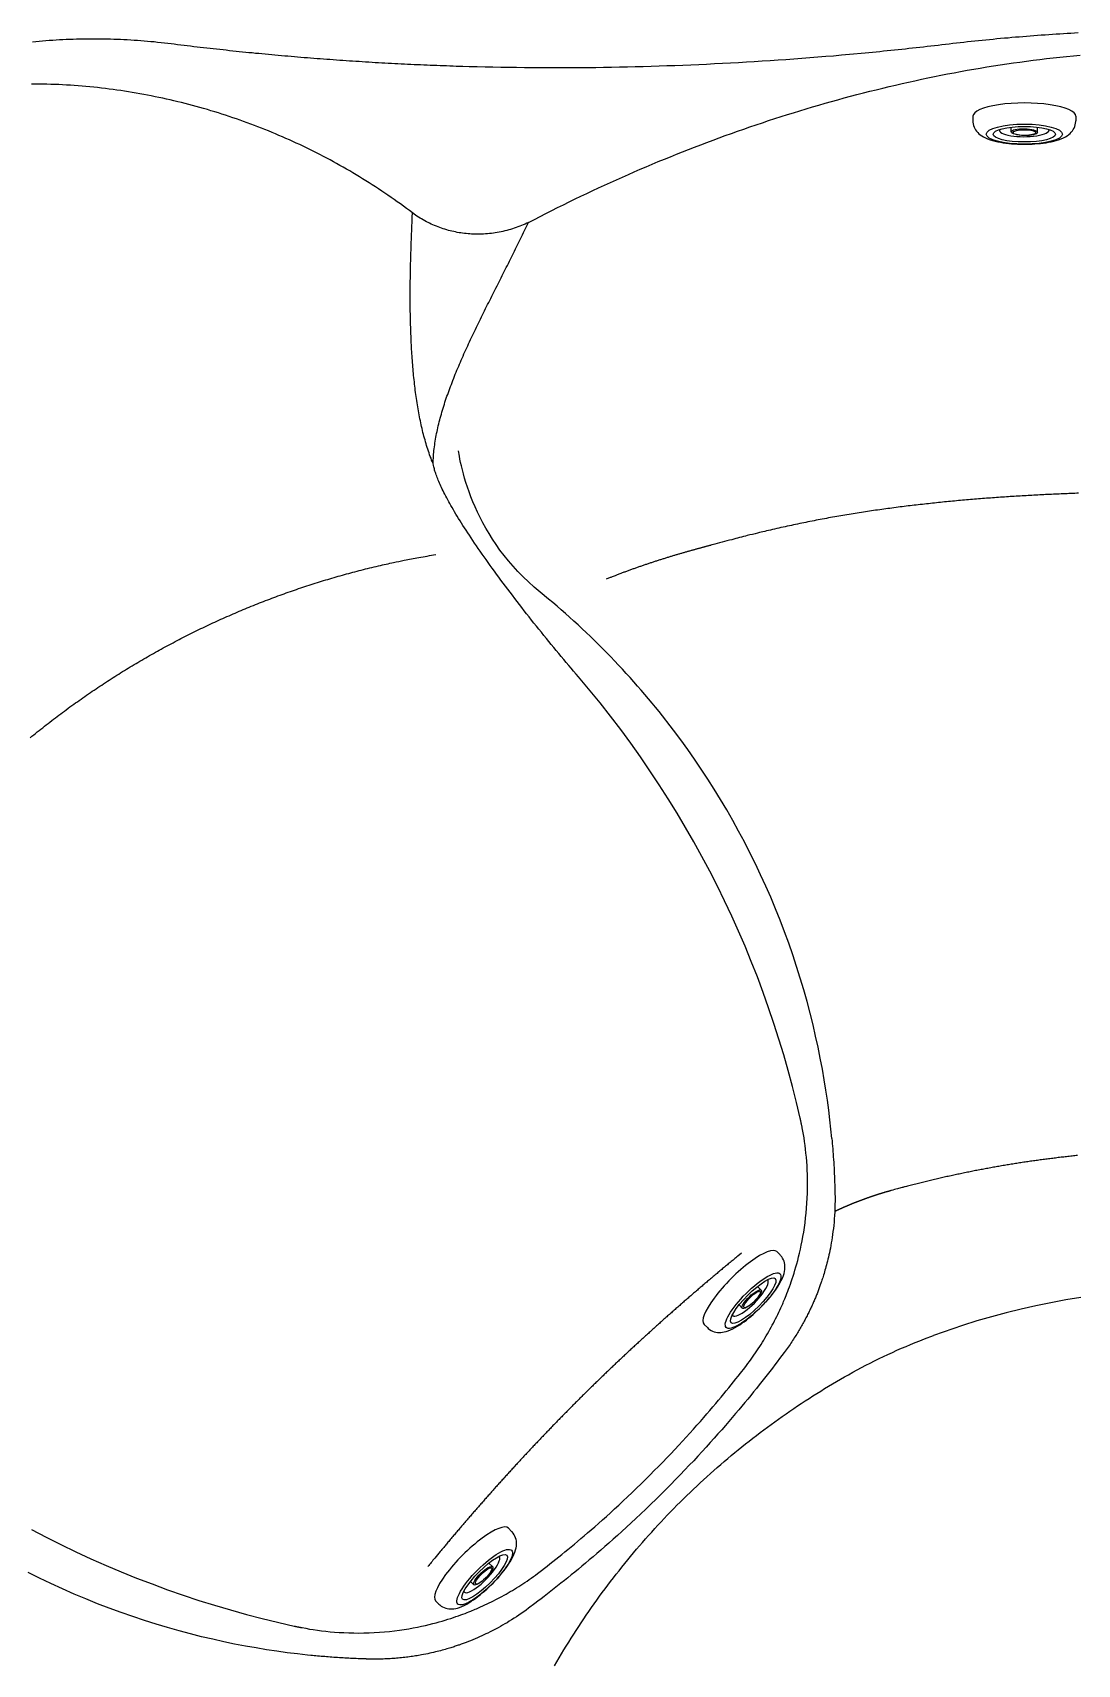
# Model space of a CAD drawing. Extents: x 527 to 614, y 487 to 635.
# Drawn here: x 549.9 to 568.21, y 554.62 to 583.24 of the extents above; entities that cross this region are included whole.
import ezdxf

# ---------------------------------------------------------------- set-up
doc = ezdxf.new("R2010")
doc.units = 0
doc.header["$MEASUREMENT"] = 0
doc.layers.add('1', color=4, linetype='Continuous')

# ---------------------------------------------------------------- blocks, each defined once
blk = doc.blocks.new('MINI2009')
at = {"layer": '1'}
for p, q in [((274.302, 432.025), (274.382, 432.025)), ((274.302, 430.221), (274.382, 430.221))]:
    blk.add_line(p, q, dxfattribs=at)
at = {"layer": '1', "color": 3}
for p, q in [((274.587, 431.352), (274.494, 431.352)), ((274.574, 430.894), (274.494, 430.894))]:
    blk.add_line(p, q, dxfattribs=at)
at = {"layer": '1', "flags": 128}
blk.add_lwpolyline([(274.382, 430.221), (274.404, 430.222), (274.435, 430.225), (274.464, 430.232), (274.491, 430.242), (274.518, 430.254), (274.542, 430.269), (274.566, 430.286), (274.587, 430.305), (274.608, 430.326), (274.627, 430.349), (274.645, 430.375), (274.663, 430.405), (274.68, 430.439), (274.697, 430.478), (274.713, 430.521), (274.727, 430.566), (274.739, 430.611), (274.749, 430.657), (274.758, 430.703), (274.766, 430.751), (274.773, 430.799), (274.778, 430.848), (274.783, 430.898), (274.787, 430.949), (274.789, 431), (274.791, 431.051), (274.792, 431.102), (274.792, 431.154), (274.791, 431.205), (274.789, 431.257), (274.786, 431.307), (274.782, 431.357), (274.777, 431.407), (274.771, 431.455), (274.765, 431.503), (274.757, 431.549), (274.748, 431.594), (274.738, 431.638), (274.726, 431.682), (274.713, 431.724), (274.698, 431.766), (274.68, 431.808), (274.662, 431.844), (274.643, 431.875), (274.623, 431.902), (274.603, 431.925), (274.582, 431.946), (274.559, 431.965), (274.535, 431.981), (274.51, 431.995), (274.483, 432.007), (274.455, 432.015), (274.424, 432.022), (274.393, 432.024), (274.382, 432.024)], dxfattribs=at)
at = {"layer": '1'}
blk.add_ellipse((274.302, 431.123), major_axis=(0, 0.902), ratio=0.25882, start_param=6.283179, end_param=9.424778, dxfattribs=at)
at = {"layer": '1', "color": 3}
for centre, major_axis, ratio in [((274.615, 431.123), (0, 0.667), 0.263764), ((274.617, 431.123), (0, 0.548), 0.248557), ((274.58, 431.123), (0.006, 0.229), 0.262485), ((274.588, 431.123), (0, 0.199), 0.249939)]:
    blk.add_ellipse(centre, major_axis=major_axis, ratio=ratio, dxfattribs=at)
blk.add_ellipse((274.543, 431.122), major_axis=(-0.004, 0.438), ratio=0.267267, start_param=3.037362, end_param=6.323274, dxfattribs=at)
blk = doc.blocks.new('VANGUARD')
at = {"layer": '1', "color": 2}
for points in [[(37.597, 77.864), (37.661, 77.87), (37.725, 77.876), (37.788, 77.883), (37.852, 77.889), (37.916, 77.896), (37.98, 77.902), (38.044, 77.909), (38.107, 77.915), (38.171, 77.922), (38.235, 77.929), (38.299, 77.935), (38.362, 77.942), (38.426, 77.949), (38.49, 77.956), (38.554, 77.964), (38.617, 77.971), (38.681, 77.978), (38.745, 77.986), (38.809, 77.993), (38.873, 78), (38.936, 78.008), (39.001, 78.016), (39.065, 78.023), (39.129, 78.031), (39.194, 78.038), (39.258, 78.045), (39.323, 78.052), (39.388, 78.06), (39.452, 78.066), (39.517, 78.073), (39.581, 78.08), (39.646, 78.086), (39.711, 78.093), (39.775, 78.099), (39.84, 78.105), (39.905, 78.112), (39.969, 78.118), (40.034, 78.124), (40.099, 78.129), (40.164, 78.135), (40.228, 78.141), (40.293, 78.146), (40.358, 78.151), (40.423, 78.156), (40.487, 78.162), (40.552, 78.167), (40.617, 78.171), (40.682, 78.176), (40.747, 78.181), (40.812, 78.185), (40.876, 78.19), (40.941, 78.194), (41.006, 78.198), (41.071, 78.202), (41.136, 78.206), (41.201, 78.21), (41.266, 78.214), (41.331, 78.218)], [(22.995, 78.057), (23.054, 78.063), (23.113, 78.068), (23.173, 78.074), (23.232, 78.078), (23.291, 78.083), (23.351, 78.087), (23.41, 78.091), (23.47, 78.094), (23.529, 78.098), (23.589, 78.1), (23.648, 78.103), (23.708, 78.105), (23.767, 78.107), (23.827, 78.108), (23.886, 78.11), (23.945, 78.11), (24.005, 78.111), (24.064, 78.111), (24.124, 78.111), (24.183, 78.111), (24.243, 78.11), (24.302, 78.109), (24.362, 78.107), (24.421, 78.105), (24.48, 78.103), (24.54, 78.101), (24.599, 78.098), (24.658, 78.095), (24.718, 78.092), (24.777, 78.088), (24.836, 78.084), (24.895, 78.08), (24.955, 78.075), (25.014, 78.07), (25.073, 78.064), (25.132, 78.059), (25.191, 78.053), (25.25, 78.046), (25.309, 78.04), (25.368, 78.033), (25.426, 78.026), (25.483, 78.018), (25.541, 78.011), (25.598, 78.004), (25.654, 77.997), (25.711, 77.99), (25.768, 77.984), (25.825, 77.977), (25.882, 77.97), (25.939, 77.963), (25.996, 77.957), (26.053, 77.95), (26.11, 77.944), (26.167, 77.937), (26.224, 77.931), (26.28, 77.925), (26.337, 77.919), (26.394, 77.913), (26.451, 77.906), (26.508, 77.9), (26.565, 77.894), (26.622, 77.889), (26.679, 77.883), (26.736, 77.877), (26.792, 77.871), (26.849, 77.866), (26.906, 77.86), (26.963, 77.855), (27.02, 77.849), (27.077, 77.844), (27.134, 77.838), (27.19, 77.833), (27.247, 77.828), (27.304, 77.823), (27.361, 77.818), (27.418, 77.813), (27.474, 77.808), (27.531, 77.803), (27.588, 77.798), (27.645, 77.793), (27.702, 77.788), (27.758, 77.784), (27.815, 77.779), (27.872, 77.775), (27.929, 77.77), (27.985, 77.766), (28.042, 77.761), (28.099, 77.757), (28.156, 77.753), (28.212, 77.749), (28.269, 77.744), (28.326, 77.74), (28.382, 77.736), (28.439, 77.732), (28.496, 77.729), (28.552, 77.725), (28.609, 77.721), (28.666, 77.717), (28.722, 77.714), (28.779, 77.71), (28.836, 77.707), (28.892, 77.703), (28.949, 77.7), (29.006, 77.696), (29.062, 77.693), (29.119, 77.69), (29.176, 77.687), (29.232, 77.684), (29.289, 77.681), (29.346, 77.678), (29.403, 77.675), (29.459, 77.672), (29.516, 77.669), (29.573, 77.666), (29.63, 77.664), (29.687, 77.661), (29.743, 77.658), (29.8, 77.656), (29.857, 77.653), (29.914, 77.651), (29.971, 77.649), (30.028, 77.646), (30.085, 77.644), (30.142, 77.642), (30.199, 77.64), (30.255, 77.638), (30.312, 77.636), (30.369, 77.634), (30.426, 77.632), (30.483, 77.63), (30.54, 77.629), (30.654, 77.625)], [(30.654, 77.625), (30.792, 77.622), (30.931, 77.618), (31.069, 77.615), (31.207, 77.613), (31.345, 77.61), (31.484, 77.609), (31.622, 77.607), (31.761, 77.606), (31.899, 77.605), (32.038, 77.604), (32.176, 77.604), (32.315, 77.604), (32.453, 77.605), (32.592, 77.606), (32.731, 77.607), (32.87, 77.608), (33.008, 77.61), (33.147, 77.613), (33.286, 77.615), (33.425, 77.618), (33.564, 77.621), (33.703, 77.625), (33.842, 77.629), (33.981, 77.633), (34.12, 77.638), (34.259, 77.643), (34.398, 77.648), (34.537, 77.654), (34.676, 77.66), (34.815, 77.666), (34.954, 77.673), (35.093, 77.68), (35.232, 77.687), (35.372, 77.695), (35.511, 77.703), (35.65, 77.711), (35.789, 77.72), (35.928, 77.729), (36.067, 77.738), (36.206, 77.748), (36.345, 77.758), (36.484, 77.768), (36.624, 77.779), (36.763, 77.79), (36.902, 77.802), (37.041, 77.813), (37.18, 77.826), (37.319, 77.838), (37.597, 77.864)], [(41.375, 56.027), (41.111, 55.984), (40.849, 55.936), (40.587, 55.882), (40.327, 55.824), (40.068, 55.76), (39.81, 55.691), (39.554, 55.616), (39.299, 55.537), (38.794, 55.362)], [(32.149, 49.567), (32.189, 49.637), (32.23, 49.707), (32.271, 49.776), (32.313, 49.845), (32.355, 49.914), (32.398, 49.983), (32.44, 50.051), (32.484, 50.119), (32.527, 50.187), (32.572, 50.255), (32.616, 50.322), (32.661, 50.389), (32.706, 50.456), (32.752, 50.522), (32.798, 50.588), (32.844, 50.654), (32.891, 50.72), (32.938, 50.786), (32.986, 50.851), (33.034, 50.916), (33.082, 50.98), (33.131, 51.044), (33.18, 51.108), (33.229, 51.172), (33.279, 51.235), (33.33, 51.299), (33.38, 51.361), (33.431, 51.424), (33.482, 51.486), (33.534, 51.548), (33.586, 51.61), (33.639, 51.671), (33.691, 51.732), (33.744, 51.793), (33.798, 51.853), (33.852, 51.913), (33.906, 51.973), (33.961, 52.032), (34.015, 52.091), (34.071, 52.15), (34.126, 52.209), (34.182, 52.267), (34.239, 52.325), (34.295, 52.382), (34.352, 52.439), (34.409, 52.496), (34.467, 52.552), (34.525, 52.609), (34.583, 52.664), (34.642, 52.72), (34.701, 52.775), (34.76, 52.83), (34.82, 52.884), (34.88, 52.938), (34.94, 52.992), (35.001, 53.045), (35.061, 53.098), (35.123, 53.151), (35.184, 53.203), (35.246, 53.255), (35.308, 53.306), (35.37, 53.357), (35.433, 53.408), (35.496, 53.459), (35.559, 53.509), (35.623, 53.558), (35.687, 53.608), (35.751, 53.657), (35.815, 53.705), (35.88, 53.753), (35.945, 53.801), (36.01, 53.848), (36.076, 53.895), (36.142, 53.942), (36.208, 53.988), (36.274, 54.034), (36.341, 54.08), (36.408, 54.125), (36.475, 54.169), (36.543, 54.213), (36.61, 54.257), (36.678, 54.301), (36.747, 54.344), (36.815, 54.386), (36.884, 54.429), (36.953, 54.471), (37.022, 54.512), (37.092, 54.553), (37.161, 54.594), (37.231, 54.634), (37.302, 54.674), (37.376, 54.715), (37.452, 54.756), (37.529, 54.797), (37.606, 54.838), (37.683, 54.877), (37.76, 54.916), (37.838, 54.955), (37.916, 54.992), (37.994, 55.029), (38.073, 55.065), (38.152, 55.101), (38.231, 55.136), (38.311, 55.17), (38.391, 55.204), (38.471, 55.237), (38.551, 55.269), (38.632, 55.301), (38.794, 55.362)]]:
    blk.add_lwpolyline(points, dxfattribs=at)
at = {"layer": '1', "color": 3, "linetype": 'Continuous'}
for points in [[(31.694, 74.887), (31.795, 74.94), (31.896, 74.993), (31.998, 75.045), (32.1, 75.097), (32.202, 75.148), (32.304, 75.199), (32.407, 75.249), (32.509, 75.299), (32.612, 75.349), (32.715, 75.398), (32.819, 75.446), (32.922, 75.495), (33.026, 75.543), (33.13, 75.59), (33.234, 75.637), (33.338, 75.684), (33.443, 75.73), (33.547, 75.776), (33.652, 75.821), (33.757, 75.866), (33.863, 75.91), (33.968, 75.954), (34.074, 75.998), (34.18, 76.041), (34.286, 76.084), (34.392, 76.126), (34.499, 76.168), (34.605, 76.21), (34.712, 76.251), (34.82, 76.291), (34.927, 76.331), (35.034, 76.371), (35.142, 76.411), (35.25, 76.449), (35.358, 76.488), (35.466, 76.526), (35.575, 76.563), (35.684, 76.6), (35.793, 76.637), (35.902, 76.673), (36.011, 76.709), (36.121, 76.744), (36.23, 76.779), (36.34, 76.813), (36.451, 76.847), (36.561, 76.88), (36.671, 76.913), (36.782, 76.946), (36.893, 76.978), (37.004, 77.009), (37.116, 77.04), (37.227, 77.071), (37.339, 77.101), (37.451, 77.131), (37.563, 77.16), (37.675, 77.188), (37.788, 77.216), (37.901, 77.244), (38.013, 77.271), (38.127, 77.298), (38.24, 77.324), (38.353, 77.349), (38.467, 77.374), (38.581, 77.399), (38.695, 77.423), (38.809, 77.446), (38.923, 77.469), (39.038, 77.492), (39.152, 77.514), (39.267, 77.535), (39.382, 77.556), (39.498, 77.576), (39.613, 77.596), (39.729, 77.615), (39.844, 77.633), (39.96, 77.651), (40.076, 77.669), (40.192, 77.686), (40.308, 77.702), (40.425, 77.718), (40.541, 77.733), (40.658, 77.747), (40.775, 77.761), (40.892, 77.775), (41.009, 77.788), (41.126, 77.8), (41.244, 77.811), (41.361, 77.822)], [(29.658, 75.055), (29.605, 75.095), (29.552, 75.135), (29.499, 75.174), (29.446, 75.212), (29.392, 75.251), (29.338, 75.289), (29.284, 75.327), (29.229, 75.365), (29.174, 75.402), (29.12, 75.439), (29.064, 75.475), (29.009, 75.512), (28.953, 75.548), (28.898, 75.583), (28.842, 75.618), (28.785, 75.653), (28.729, 75.688), (28.672, 75.722), (28.615, 75.756), (28.558, 75.79), (28.501, 75.823), (28.444, 75.856), (28.386, 75.889), (28.328, 75.921), (28.271, 75.953), (28.213, 75.984), (28.154, 76.016), (28.096, 76.046), (28.037, 76.077), (27.978, 76.107), (27.919, 76.136), (27.86, 76.166), (27.801, 76.195), (27.741, 76.224), (27.681, 76.252), (27.621, 76.28), (27.561, 76.308), (27.501, 76.335), (27.44, 76.362), (27.379, 76.389), (27.318, 76.415), (27.257, 76.441), (27.196, 76.467), (27.134, 76.492), (27.072, 76.517), (27.011, 76.541), (26.948, 76.566), (26.886, 76.589), (26.824, 76.613), (26.761, 76.636), (26.698, 76.659), (26.636, 76.681), (26.572, 76.703), (26.509, 76.725), (26.446, 76.746), (26.382, 76.767), (26.318, 76.788), (26.255, 76.808), (26.191, 76.828), (26.126, 76.848), (26.062, 76.867), (25.997, 76.885), (25.933, 76.904), (25.868, 76.922), (25.803, 76.939), (25.738, 76.957), (25.673, 76.973), (25.607, 76.99), (25.542, 77.006), (25.476, 77.022), (25.41, 77.037), (25.345, 77.052), (25.279, 77.066), (25.212, 77.081), (25.146, 77.094), (25.08, 77.108), (25.013, 77.12), (24.947, 77.133), (24.88, 77.145), (24.813, 77.157), (24.746, 77.168), (24.679, 77.179), (24.612, 77.19), (24.544, 77.2), (24.477, 77.209), (24.409, 77.219), (24.342, 77.228), (24.274, 77.236), (24.206, 77.244), (24.139, 77.252), (24.071, 77.259), (24.003, 77.266), (23.934, 77.272), (23.866, 77.278), (23.798, 77.284), (23.73, 77.289), (23.661, 77.293), (23.593, 77.298), (23.524, 77.301), (23.456, 77.305), (23.387, 77.307), (23.319, 77.31), (23.251, 77.311), (23.182, 77.313), (23.114, 77.313), (23.045, 77.313), (22.977, 77.313)], [(30.019, 70.657), (30.007, 70.688), (29.994, 70.719), (29.983, 70.75), (29.971, 70.782), (29.959, 70.813), (29.948, 70.845), (29.938, 70.877), (29.927, 70.909), (29.917, 70.941), (29.906, 70.973), (29.897, 71.006), (29.887, 71.038), (29.878, 71.071), (29.868, 71.104), (29.859, 71.137), (29.851, 71.17), (29.842, 71.204), (29.834, 71.238), (29.826, 71.271), (29.818, 71.305), (29.81, 71.339), (29.803, 71.374), (29.796, 71.408), (29.788, 71.443), (29.782, 71.477), (29.775, 71.512), (29.768, 71.547), (29.762, 71.583), (29.756, 71.618), (29.75, 71.653), (29.744, 71.689), (29.739, 71.725), (29.733, 71.761), (29.728, 71.797), (29.723, 71.833), (29.718, 71.87), (29.713, 71.906), (29.708, 71.943), (29.704, 71.98), (29.699, 72.016), (29.695, 72.053), (29.691, 72.091), (29.687, 72.128), (29.683, 72.165), (29.679, 72.203), (29.676, 72.24), (29.672, 72.278), (29.669, 72.316), (29.666, 72.354), (29.663, 72.392), (29.66, 72.43), (29.657, 72.468), (29.654, 72.506), (29.651, 72.545), (29.649, 72.583), (29.646, 72.622), (29.644, 72.66), (29.642, 72.699), (29.64, 72.738), (29.638, 72.776), (29.636, 72.815), (29.634, 72.854), (29.633, 72.893), (29.631, 72.932), (29.629, 72.971), (29.628, 73.01), (29.627, 73.049), (29.626, 73.089), (29.624, 73.128), (29.623, 73.167), (29.623, 73.206), (29.622, 73.245), (29.621, 73.284), (29.62, 73.323), (29.62, 73.362), (29.619, 73.401), (29.619, 73.44), (29.619, 73.479), (29.619, 73.518), (29.619, 73.556), (29.618, 73.595), (29.619, 73.634), (29.619, 73.673), (29.619, 73.711), (29.619, 73.75), (29.619, 73.789), (29.62, 73.827), (29.62, 73.865), (29.621, 73.904), (29.621, 73.942), (29.622, 73.98), (29.623, 74.019), (29.623, 74.057), (29.624, 74.095), (29.625, 74.133), (29.626, 74.171), (29.627, 74.208), (29.628, 74.246), (29.629, 74.284), (29.63, 74.321), (29.631, 74.359), (29.633, 74.396), (29.634, 74.433), (29.635, 74.471), (29.636, 74.508), (29.638, 74.545), (29.639, 74.582), (29.64, 74.619), (29.642, 74.655), (29.643, 74.692), (29.645, 74.729), (29.646, 74.765), (29.648, 74.802), (29.649, 74.838), (29.651, 74.875), (29.652, 74.911), (29.654, 74.947), (29.655, 74.983), (29.658, 75.055)], [(30.695, 74.684), (30.664, 74.686), (30.632, 74.689), (30.601, 74.692), (30.569, 74.695), (30.538, 74.699), (30.507, 74.703), (30.475, 74.708), (30.444, 74.714), (30.413, 74.72), (30.382, 74.726), (30.35, 74.734), (30.32, 74.741), (30.289, 74.749), (30.258, 74.758), (30.227, 74.767), (30.197, 74.777), (30.167, 74.787), (30.136, 74.797), (30.106, 74.809), (30.077, 74.82), (30.047, 74.833), (30.018, 74.845), (29.988, 74.859), (29.959, 74.872), (29.931, 74.887), (29.902, 74.901), (29.874, 74.917), (29.846, 74.932), (29.818, 74.948), (29.791, 74.965), (29.764, 74.982), (29.737, 75), (29.71, 75.018), (29.658, 75.055)], [(30.019, 70.657), (30.02, 70.689), (30.022, 70.722), (30.024, 70.754), (30.026, 70.787), (30.029, 70.82), (30.032, 70.852), (30.035, 70.885), (30.039, 70.918), (30.043, 70.951), (30.048, 70.984), (30.053, 71.018), (30.058, 71.051), (30.063, 71.084), (30.069, 71.118), (30.075, 71.151), (30.082, 71.185), (30.089, 71.218), (30.096, 71.252), (30.104, 71.286), (30.111, 71.32), (30.12, 71.354), (30.128, 71.388), (30.137, 71.422), (30.146, 71.456), (30.155, 71.49), (30.165, 71.525), (30.175, 71.559), (30.185, 71.594), (30.195, 71.628), (30.206, 71.663), (30.217, 71.697), (30.228, 71.732), (30.24, 71.767), (30.251, 71.802), (30.263, 71.837), (30.276, 71.872), (30.288, 71.906), (30.301, 71.942), (30.313, 71.977), (30.327, 72.012), (30.34, 72.047), (30.353, 72.082), (30.367, 72.117), (30.381, 72.153), (30.395, 72.188), (30.409, 72.224), (30.424, 72.259), (30.438, 72.294), (30.453, 72.33), (30.468, 72.366), (30.483, 72.401), (30.498, 72.437), (30.514, 72.473), (30.529, 72.508), (30.545, 72.544), (30.561, 72.58), (30.577, 72.616), (30.593, 72.652), (30.609, 72.687), (30.626, 72.723), (30.643, 72.759), (30.659, 72.795), (30.676, 72.832), (30.693, 72.868), (30.71, 72.904), (30.728, 72.94), (30.745, 72.976), (30.762, 73.012), (30.78, 73.048), (30.797, 73.085), (30.815, 73.121), (30.833, 73.157), (30.85, 73.193), (30.868, 73.23), (30.886, 73.266), (30.904, 73.302), (30.922, 73.338), (30.94, 73.375), (30.958, 73.411), (30.976, 73.447), (30.994, 73.483), (31.012, 73.519), (31.03, 73.556), (31.048, 73.592), (31.067, 73.628), (31.085, 73.664), (31.103, 73.701), (31.121, 73.737), (31.14, 73.773), (31.158, 73.809), (31.176, 73.845), (31.194, 73.882), (31.212, 73.918), (31.231, 73.954), (31.249, 73.99), (31.267, 74.026), (31.285, 74.062), (31.303, 74.098), (31.322, 74.134), (31.34, 74.17), (31.358, 74.206), (31.376, 74.242), (31.394, 74.278), (31.412, 74.314), (31.43, 74.35), (31.447, 74.386), (31.465, 74.422), (31.483, 74.458), (31.501, 74.494), (31.519, 74.529), (31.536, 74.565), (31.554, 74.601), (31.572, 74.637), (31.589, 74.673), (31.607, 74.709), (31.624, 74.744), (31.642, 74.78), (31.659, 74.816), (31.694, 74.887)], [(31.694, 74.887), (31.663, 74.873), (31.632, 74.859), (31.601, 74.846), (31.57, 74.833), (31.539, 74.82), (31.507, 74.808), (31.475, 74.797), (31.443, 74.786), (31.41, 74.776), (31.378, 74.766), (31.345, 74.756), (31.312, 74.747), (31.279, 74.739), (31.245, 74.731), (31.212, 74.724), (31.178, 74.717), (31.144, 74.711), (31.11, 74.706), (31.076, 74.701), (31.042, 74.696), (31.008, 74.692), (30.973, 74.689), (30.939, 74.686), (30.904, 74.684), (30.869, 74.683), (30.835, 74.682), (30.8, 74.682), (30.765, 74.682), (30.695, 74.684)], [(31.894, 68.404), (31.79, 68.491), (31.691, 68.58), (31.597, 68.671), (31.507, 68.763), (31.422, 68.857), (31.341, 68.951), (31.264, 69.046), (31.192, 69.141), (31.124, 69.237), (31.06, 69.333), (31, 69.428), (30.943, 69.524), (30.891, 69.619), (30.842, 69.713), (30.797, 69.806), (30.755, 69.897), (30.716, 69.988), (30.681, 70.076), (30.65, 70.162), (30.621, 70.245), (30.595, 70.326), (30.572, 70.403), (30.551, 70.477), (30.533, 70.548), (30.517, 70.615), (30.503, 70.678), (30.491, 70.736), (30.481, 70.79), (30.465, 70.883)], [(32.569, 66.914), (32.526, 66.964), (32.483, 67.015), (32.44, 67.066), (32.397, 67.117), (32.353, 67.168), (32.31, 67.22), (32.266, 67.272), (32.223, 67.324), (32.179, 67.377), (32.136, 67.43), (32.092, 67.483), (32.049, 67.536), (32.005, 67.589), (31.962, 67.643), (31.918, 67.697), (31.875, 67.75), (31.832, 67.804), (31.788, 67.858), (31.745, 67.913), (31.703, 67.967), (31.66, 68.021), (31.617, 68.075), (31.575, 68.13), (31.533, 68.184), (31.491, 68.238), (31.45, 68.292), (31.409, 68.346), (31.368, 68.4), (31.328, 68.453), (31.288, 68.506), (31.248, 68.559), (31.209, 68.612), (31.17, 68.665), (31.132, 68.717), (31.094, 68.769), (31.057, 68.82), (31.02, 68.871), (30.984, 68.922), (30.948, 68.972), (30.913, 69.022), (30.878, 69.071), (30.845, 69.119), (30.811, 69.167), (30.779, 69.215), (30.747, 69.262), (30.716, 69.308), (30.685, 69.354), (30.655, 69.399), (30.626, 69.443), (30.598, 69.487), (30.57, 69.529), (30.543, 69.572), (30.517, 69.613), (30.492, 69.654), (30.467, 69.694), (30.443, 69.734), (30.419, 69.772), (30.397, 69.81), (30.375, 69.848), (30.354, 69.884), (30.333, 69.92), (30.314, 69.955), (30.295, 69.989), (30.276, 70.023), (30.259, 70.056), (30.242, 70.087), (30.226, 70.119), (30.21, 70.149), (30.195, 70.179), (30.181, 70.208), (30.168, 70.236), (30.155, 70.263), (30.143, 70.29), (30.132, 70.316), (30.121, 70.342), (30.11, 70.367), (30.101, 70.391), (30.091, 70.414), (30.083, 70.438), (30.075, 70.46), (30.067, 70.482), (30.06, 70.503), (30.053, 70.524), (30.047, 70.544), (30.042, 70.564), (30.036, 70.584), (30.031, 70.603), (30.027, 70.621), (30.019, 70.657)], [(33.98, 66.307), (33.92, 66.382), (33.859, 66.456), (33.797, 66.531), (33.734, 66.605), (33.67, 66.68), (33.605, 66.754), (33.54, 66.828), (33.474, 66.902), (33.407, 66.976), (33.34, 67.049), (33.271, 67.123), (33.202, 67.196), (33.133, 67.268), (33.063, 67.34), (32.992, 67.412), (32.921, 67.482), (32.849, 67.553), (32.778, 67.622), (32.705, 67.691), (32.633, 67.76), (32.56, 67.827), (32.487, 67.894), (32.413, 67.961), (32.34, 68.026), (32.266, 68.091), (32.192, 68.155), (32.118, 68.218), (32.043, 68.281), (31.894, 68.404)], [(36.456, 59.172), (36.39, 59.451), (36.32, 59.73), (36.245, 60.008), (36.166, 60.285), (36.083, 60.561), (35.995, 60.835), (35.902, 61.109), (35.805, 61.381), (35.704, 61.652), (35.598, 61.921), (35.488, 62.189), (35.373, 62.456), (35.254, 62.72), (35.13, 62.984), (35.003, 63.245), (34.87, 63.505), (34.733, 63.763), (34.592, 64.02), (34.447, 64.274), (34.297, 64.526), (34.142, 64.776), (33.984, 65.024), (33.821, 65.269), (33.655, 65.512), (33.484, 65.752), (33.309, 65.99), (33.13, 66.225), (32.947, 66.458), (32.569, 66.914)], [(37.01, 58.817), (36.994, 58.978), (36.976, 59.144), (36.955, 59.314), (36.932, 59.488), (36.906, 59.666), (36.876, 59.848), (36.844, 60.034), (36.808, 60.224), (36.769, 60.417), (36.726, 60.614), (36.68, 60.813), (36.629, 61.016), (36.575, 61.222), (36.517, 61.427), (36.456, 61.632), (36.392, 61.836), (36.325, 62.039), (36.254, 62.242), (36.18, 62.445), (36.103, 62.647), (36.022, 62.848), (35.938, 63.048), (35.851, 63.246), (35.762, 63.443), (35.669, 63.638), (35.574, 63.83), (35.476, 64.021), (35.376, 64.209), (35.273, 64.396), (35.167, 64.58), (35.059, 64.763), (34.949, 64.943), (34.836, 65.121), (34.72, 65.297), (34.603, 65.471), (34.483, 65.643), (34.36, 65.812), (34.236, 65.979), (33.98, 66.307)], [(36.148, 55.919), (36.156, 55.936), (36.164, 55.956), (36.174, 55.979), (36.185, 56.005), (36.197, 56.034), (36.21, 56.065), (36.223, 56.099), (36.237, 56.136), (36.252, 56.175), (36.267, 56.216), (36.283, 56.259), (36.298, 56.305), (36.315, 56.353), (36.331, 56.403), (36.347, 56.455), (36.364, 56.508), (36.38, 56.564), (36.396, 56.621), (36.412, 56.679), (36.428, 56.741), (36.444, 56.805), (36.459, 56.873), (36.474, 56.944), (36.489, 57.019), (36.504, 57.096), (36.517, 57.176), (36.53, 57.257), (36.541, 57.34), (36.551, 57.424), (36.56, 57.509), (36.568, 57.596), (36.574, 57.683), (36.579, 57.77), (36.582, 57.856), (36.584, 57.941), (36.585, 58.024), (36.584, 58.105), (36.582, 58.185), (36.579, 58.263), (36.575, 58.339), (36.569, 58.414), (36.563, 58.487), (36.556, 58.559), (36.549, 58.628), (36.54, 58.696), (36.531, 58.762), (36.522, 58.826), (36.512, 58.888), (36.49, 59.007)], [(36.49, 59.007), (36.489, 59.015), (36.487, 59.023), (36.485, 59.031), (36.484, 59.04), (36.482, 59.048), (36.48, 59.056), (36.479, 59.064), (36.477, 59.073), (36.475, 59.081), (36.474, 59.089), (36.472, 59.097), (36.47, 59.106), (36.468, 59.114), (36.467, 59.122), (36.465, 59.13), (36.463, 59.139), (36.461, 59.147), (36.459, 59.155), (36.456, 59.172)], [(37.01, 58.817), (37.014, 58.772), (37.018, 58.727), (37.022, 58.682), (37.025, 58.635), (37.029, 58.589), (37.032, 58.542), (37.036, 58.494), (37.039, 58.446), (37.042, 58.398), (37.045, 58.349), (37.048, 58.3), (37.05, 58.251), (37.053, 58.202), (37.055, 58.153), (37.057, 58.103), (37.059, 58.053), (37.061, 58.003), (37.063, 57.953), (37.065, 57.854)], [(37.065, 57.854), (37.066, 57.788), (37.066, 57.723), (37.065, 57.659), (37.064, 57.594), (37.061, 57.531), (37.057, 57.469), (37.053, 57.409), (37.048, 57.35), (37.043, 57.293), (37.037, 57.237), (37.03, 57.183), (37.023, 57.131), (37.016, 57.08), (37.008, 57.031), (37, 56.984), (36.992, 56.938), (36.984, 56.895), (36.976, 56.853), (36.967, 56.813), (36.959, 56.775), (36.951, 56.737), (36.942, 56.701), (36.933, 56.666), (36.925, 56.631), (36.916, 56.598), (36.907, 56.566), (36.899, 56.535), (36.89, 56.505), (36.882, 56.476), (36.874, 56.448), (36.866, 56.422), (36.858, 56.397), (36.85, 56.374), (36.843, 56.351), (36.836, 56.331), (36.83, 56.311), (36.824, 56.294), (36.818, 56.277), (36.808, 56.25)], [(36.808, 56.25), (36.802, 56.232), (36.796, 56.215), (36.79, 56.198), (36.783, 56.181), (36.777, 56.163), (36.77, 56.146), (36.764, 56.129), (36.757, 56.111), (36.75, 56.094), (36.743, 56.076), (36.736, 56.058), (36.728, 56.041), (36.721, 56.023), (36.714, 56.005), (36.706, 55.987), (36.698, 55.969), (36.69, 55.951), (36.682, 55.933), (36.674, 55.914), (36.666, 55.896), (36.658, 55.878), (36.649, 55.859), (36.641, 55.841), (36.632, 55.822), (36.623, 55.804), (36.614, 55.785), (36.605, 55.766), (36.595, 55.747), (36.586, 55.728), (36.576, 55.708), (36.566, 55.689), (36.556, 55.669), (36.545, 55.65), (36.535, 55.63), (36.524, 55.61), (36.513, 55.59), (36.502, 55.57), (36.491, 55.55), (36.48, 55.53), (36.468, 55.509), (36.456, 55.489), (36.444, 55.468), (36.432, 55.448), (36.419, 55.427), (36.407, 55.406), (36.394, 55.385), (36.38, 55.363), (36.367, 55.341), (36.352, 55.319), (36.338, 55.297), (36.323, 55.275), (36.308, 55.252), (36.293, 55.229), (36.277, 55.206), (36.261, 55.182), (36.244, 55.159), (36.228, 55.135), (36.211, 55.111), (36.175, 55.063)], [(35.483, 54.796), (35.511, 54.833), (35.539, 54.87), (35.566, 54.907), (35.593, 54.944), (35.619, 54.981), (35.645, 55.018), (35.671, 55.055), (35.696, 55.092), (35.721, 55.129), (35.745, 55.167), (35.769, 55.204), (35.793, 55.242), (35.816, 55.279), (35.838, 55.317), (35.861, 55.354), (35.883, 55.392), (35.904, 55.429), (35.925, 55.467), (35.946, 55.505), (35.966, 55.543), (35.986, 55.58), (36.006, 55.618), (36.025, 55.656), (36.044, 55.693), (36.062, 55.731), (36.08, 55.769), (36.098, 55.806), (36.115, 55.844), (36.148, 55.919)], [(36.175, 55.063), (36.136, 55.01), (36.095, 54.957), (36.054, 54.902), (36.011, 54.846), (35.968, 54.789), (35.923, 54.732), (35.878, 54.673), (35.832, 54.614), (35.785, 54.555), (35.737, 54.494), (35.688, 54.433), (35.638, 54.372), (35.588, 54.31), (35.537, 54.247), (35.485, 54.184), (35.432, 54.121), (35.378, 54.056), (35.322, 53.99), (35.265, 53.922), (35.205, 53.852), (35.143, 53.781), (35.08, 53.708), (35.014, 53.634), (34.947, 53.558), (34.879, 53.482), (34.808, 53.404), (34.737, 53.325), (34.663, 53.246), (34.588, 53.165), (34.511, 53.084), (34.433, 53.002), (34.353, 52.918), (34.272, 52.834), (34.188, 52.75), (34.103, 52.664), (34.016, 52.577), (33.928, 52.49), (33.838, 52.402), (33.749, 52.317), (33.661, 52.233), (33.576, 52.153), (33.492, 52.074), (33.409, 51.998), (33.329, 51.925), (33.251, 51.854), (33.175, 51.786), (33.101, 51.72), (33.029, 51.657), (32.959, 51.597), (32.891, 51.537), (32.823, 51.479), (32.757, 51.423), (32.692, 51.368), (32.628, 51.315), (32.566, 51.263), (32.504, 51.212), (32.443, 51.162), (32.382, 51.112), (32.321, 51.063), (32.261, 51.015), (32.201, 50.967), (32.142, 50.92), (32.083, 50.875), (32.025, 50.829), (31.968, 50.785), (31.912, 50.742), (31.856, 50.699), (31.801, 50.658), (31.695, 50.577)], [(31.923, 51.24), (31.97, 51.277), (32.019, 51.315), (32.068, 51.354), (32.119, 51.394), (32.17, 51.435), (32.222, 51.477), (32.276, 51.52), (32.329, 51.564), (32.384, 51.609), (32.44, 51.655), (32.496, 51.701), (32.553, 51.749), (32.61, 51.797), (32.668, 51.847), (32.728, 51.898), (32.79, 51.951), (32.854, 52.007), (32.919, 52.065), (32.987, 52.125), (33.057, 52.187), (33.128, 52.252), (33.201, 52.319), (33.276, 52.387), (33.352, 52.458), (33.43, 52.531), (33.508, 52.606), (33.588, 52.683), (33.668, 52.761), (33.746, 52.837), (33.823, 52.914), (33.898, 52.99), (33.973, 53.065), (34.046, 53.14), (34.117, 53.215), (34.188, 53.288), (34.257, 53.362), (34.325, 53.435), (34.392, 53.507), (34.458, 53.579), (34.522, 53.65), (34.585, 53.72), (34.646, 53.788), (34.705, 53.855), (34.763, 53.921), (34.818, 53.985), (34.872, 54.048), (34.924, 54.108), (34.974, 54.168), (35.023, 54.225), (35.069, 54.281), (35.114, 54.335), (35.158, 54.39), (35.202, 54.443), (35.245, 54.496), (35.287, 54.548), (35.328, 54.599), (35.368, 54.65), (35.407, 54.699), (35.483, 54.796)], [(22.977, 51.959), (23.235, 51.824), (23.495, 51.693), (23.757, 51.567), (24.021, 51.445), (24.286, 51.328), (24.554, 51.215), (24.822, 51.106), (25.093, 51.002), (25.365, 50.902), (25.639, 50.806), (25.914, 50.715), (26.19, 50.628), (26.467, 50.546), (26.746, 50.469), (27.025, 50.396), (27.586, 50.264)], [(27.815, 49.755), (27.64, 49.775), (27.462, 49.797), (27.283, 49.822), (27.1, 49.849), (26.916, 49.879), (26.729, 49.913), (26.54, 49.949), (26.349, 49.988), (26.156, 50.031), (25.961, 50.077), (25.764, 50.127), (25.566, 50.18), (25.365, 50.236), (25.164, 50.296), (24.96, 50.361), (24.756, 50.429), (24.55, 50.501), (24.343, 50.577), (24.137, 50.656), (23.931, 50.739), (23.727, 50.825), (23.524, 50.915), (23.321, 51.008), (23.12, 51.105), (22.919, 51.205)], [(30.813, 50.582), (30.852, 50.599), (30.89, 50.617), (30.928, 50.634), (30.967, 50.652), (31.004, 50.67), (31.042, 50.689), (31.08, 50.708), (31.117, 50.727), (31.154, 50.746), (31.19, 50.765), (31.227, 50.785), (31.263, 50.805), (31.3, 50.826), (31.337, 50.847), (31.373, 50.868), (31.41, 50.89), (31.447, 50.912), (31.483, 50.935), (31.52, 50.958), (31.557, 50.981), (31.594, 51.005), (31.63, 51.03), (31.667, 51.054), (31.704, 51.08), (31.74, 51.105), (31.777, 51.131), (31.813, 51.158), (31.85, 51.185), (31.923, 51.24)], [(27.722, 50.236), (27.786, 50.224), (27.852, 50.212), (27.92, 50.202), (27.991, 50.191), (28.064, 50.182), (28.138, 50.173), (28.215, 50.165), (28.294, 50.158), (28.375, 50.153), (28.457, 50.148), (28.542, 50.145), (28.628, 50.143), (28.717, 50.142), (28.807, 50.143), (28.898, 50.145), (28.989, 50.15), (29.08, 50.155), (29.169, 50.162), (29.257, 50.171), (29.344, 50.181), (29.429, 50.192), (29.513, 50.204), (29.594, 50.217), (29.671, 50.231), (29.746, 50.246), (29.818, 50.26), (29.886, 50.276), (29.951, 50.291), (30.013, 50.307), (30.071, 50.322), (30.126, 50.337), (30.179, 50.352), (30.23, 50.367), (30.28, 50.383), (30.328, 50.398), (30.375, 50.413), (30.42, 50.429), (30.463, 50.444), (30.504, 50.458), (30.543, 50.473), (30.58, 50.487), (30.615, 50.5), (30.648, 50.513), (30.679, 50.526), (30.707, 50.537), (30.734, 50.548), (30.757, 50.558), (30.778, 50.567), (30.813, 50.582)], [(31.695, 50.577), (31.651, 50.545), (31.608, 50.514), (31.565, 50.484), (31.522, 50.455), (31.48, 50.427), (31.438, 50.4), (31.397, 50.373), (31.356, 50.348), (31.316, 50.323), (31.276, 50.3), (31.237, 50.277), (31.199, 50.256), (31.161, 50.235), (31.124, 50.215), (31.088, 50.196), (31.053, 50.178), (31.018, 50.16), (30.982, 50.142), (30.946, 50.125), (30.909, 50.107), (30.872, 50.09), (30.834, 50.073), (30.796, 50.056), (30.757, 50.039), (30.718, 50.023), (30.678, 50.007), (30.638, 49.991), (30.597, 49.975), (30.513, 49.944)], [(27.586, 50.264), (27.593, 50.262), (27.6, 50.261), (27.607, 50.259), (27.613, 50.258), (27.62, 50.256), (27.627, 50.255), (27.634, 50.253), (27.641, 50.252), (27.647, 50.251), (27.654, 50.249), (27.661, 50.248), (27.668, 50.246), (27.675, 50.245), (27.681, 50.244), (27.688, 50.242), (27.695, 50.241), (27.702, 50.24), (27.709, 50.238), (27.722, 50.236)], [(30.513, 49.944), (30.502, 49.94), (30.489, 49.936), (30.475, 49.931), (30.46, 49.926), (30.444, 49.92), (30.427, 49.915), (30.409, 49.909), (30.39, 49.902), (30.371, 49.896), (30.35, 49.89), (30.328, 49.883), (30.306, 49.876), (30.282, 49.869), (30.258, 49.862), (30.232, 49.854), (30.206, 49.847), (30.178, 49.839), (30.15, 49.832), (30.12, 49.824), (30.09, 49.817), (30.059, 49.809), (30.027, 49.801), (29.994, 49.794), (29.96, 49.786), (29.926, 49.779), (29.89, 49.772), (29.854, 49.764), (29.817, 49.757), (29.741, 49.744)], [(28.772, 49.688), (28.74, 49.689), (28.707, 49.691), (28.673, 49.692), (28.64, 49.694), (28.607, 49.695), (28.574, 49.697), (28.541, 49.698), (28.508, 49.7), (28.475, 49.702), (28.442, 49.704), (28.409, 49.706), (28.376, 49.708), (28.344, 49.71), (28.311, 49.712), (28.279, 49.715), (28.247, 49.717), (28.215, 49.719), (28.183, 49.722), (28.151, 49.724), (28.119, 49.727), (28.088, 49.73), (28.057, 49.732), (28.026, 49.735), (27.995, 49.738), (27.964, 49.741), (27.934, 49.744), (27.904, 49.746), (27.874, 49.749), (27.815, 49.755)], [(28.873, 49.685), (28.868, 49.685), (28.863, 49.685), (28.858, 49.685), (28.853, 49.685), (28.848, 49.686), (28.843, 49.686), (28.838, 49.686), (28.833, 49.686), (28.828, 49.686), (28.823, 49.686), (28.818, 49.687), (28.813, 49.687), (28.808, 49.687), (28.803, 49.687), (28.798, 49.687), (28.793, 49.687), (28.788, 49.688), (28.783, 49.688), (28.772, 49.688)], [(29.741, 49.744), (29.714, 49.74), (29.688, 49.736), (29.661, 49.731), (29.634, 49.728), (29.606, 49.724), (29.579, 49.72), (29.551, 49.717), (29.523, 49.713), (29.495, 49.71), (29.467, 49.707), (29.438, 49.704), (29.41, 49.702), (29.381, 49.699), (29.352, 49.697), (29.323, 49.695), (29.294, 49.693), (29.265, 49.691), (29.235, 49.689), (29.206, 49.688), (29.176, 49.686), (29.146, 49.685), (29.116, 49.685), (29.086, 49.684), (29.056, 49.683), (29.026, 49.683), (28.995, 49.683), (28.965, 49.683), (28.934, 49.684), (28.873, 49.685)]]:
    blk.add_lwpolyline(points, dxfattribs=at)
at = {"layer": '1', "color": 2}
for points in [[(41.336, 70.137, 0.0006), (41.201, 70.132, 0.000636), (41.065, 70.126, 0.000667), (40.928, 70.12, 0.000703), (40.792, 70.114, 0.000734), (40.655, 70.107, 0.000769), (40.518, 70.1, 0.000801), (40.38, 70.092, 0.000836), (40.242, 70.084, 0.000867), (40.104, 70.075, 0.000902), (39.965, 70.066, 0.000933), (39.826, 70.056, 0.000967), (39.687, 70.045, 0.000998), (39.547, 70.034, 0.001033), (39.407, 70.023, 0.001064), (39.267, 70.01, 0.001099), (39.126, 69.997, 0.00113), (38.985, 69.984, 0.001165), (38.844, 69.969, 0.001196), (38.703, 69.954, 0.001232), (38.561, 69.938, 0.001263), (38.419, 69.922, 0.001298), (38.277, 69.905, 0.00133), (38.135, 69.886, 0.001366), (37.992, 69.867, 0.001398), (37.849, 69.848, 0.001434), (37.706, 69.827, 0.001465), (37.563, 69.805, 0.0015), (37.419, 69.783, 0.001534), (37.275, 69.759, 0.001573), (37.132, 69.735, 0.0016), (36.988, 69.709, 0.001626), (36.843, 69.683, 0.001675), (36.699, 69.655, 0.001742), (36.554, 69.626, 0.001718), (36.41, 69.597, 0.001658), (36.266, 69.566, 0.001868), (36.118, 69.534, 0.002142), (35.968, 69.499, 0.001596), (35.833, 69.468, 0.000677), (35.708, 69.438, 0.002188), (35.528, 69.393, 0.002887), (35.257, 69.322, 0.001244), (34.914, 69.232, 0.001244)], [(22.956, 65.847, -0.00267), (23.081, 65.949, -0.002667), (23.207, 66.049, -0.002669), (23.334, 66.148, -0.002661), (23.461, 66.245, -0.002658), (23.59, 66.34, -0.002654), (23.719, 66.434, -0.002651), (23.849, 66.526, -0.002645), (23.979, 66.617, -0.002642), (24.111, 66.707, -0.002637), (24.243, 66.794, -0.002634), (24.376, 66.881, -0.002629), (24.509, 66.965, -0.002625), (24.643, 67.049, -0.00262), (24.778, 67.13, -0.002617), (24.914, 67.21, -0.002612), (25.05, 67.289, -0.002609), (25.186, 67.366, -0.002604), (25.324, 67.441, -0.002601), (25.462, 67.515, -0.002596), (25.6, 67.587, -0.002593), (25.739, 67.658, -0.002588), (25.879, 67.727, -0.002585), (26.019, 67.795, -0.00258), (26.159, 67.861, -0.002577), (26.3, 67.926, -0.002573), (26.442, 67.989, -0.00257), (26.584, 68.051, -0.002566), (26.726, 68.111, -0.002563), (26.869, 68.169, -0.002559), (27.013, 68.226, -0.002557), (27.156, 68.281, -0.002554), (27.3, 68.335, -0.002551), (27.445, 68.388, -0.002546), (27.59, 68.438, -0.002546), (27.735, 68.488, -0.002547), (27.881, 68.535, -0.002538), (28.027, 68.582, -0.002524), (28.173, 68.626, -0.002545), (28.32, 68.669, -0.00258), (28.467, 68.711, -0.002504), (28.613, 68.751, -0.002378), (28.759, 68.789, -0.002624), (28.91, 68.827, -0.002972), (29.062, 68.863, -0.002236), (29.198, 68.894, -0.000919), (29.327, 68.923, -0.003544), (29.513, 68.961, -0.005362), (29.769, 69.009, -0.002664), (30.066, 69.062, -0.002664)], [(34.906, 69.23), (34.89, 69.225, 0.000066), (34.873, 69.221, 0.000052), (34.855, 69.216, 0.000059), (34.837, 69.211, 0.000087), (34.819, 69.206, 0.000105), (34.799, 69.201, 0.00012), (34.78, 69.196, 0.000133), (34.759, 69.19, 0.000149), (34.738, 69.184, 0.000162), (34.717, 69.179, 0.000176), (34.695, 69.173, 0.000188), (34.673, 69.166, 0.000203), (34.65, 69.16, 0.000213), (34.627, 69.154, 0.000227), (34.603, 69.147, 0.000238), (34.579, 69.14, 0.000252), (34.555, 69.134, 0.000263), (34.53, 69.127, 0.000276), (34.505, 69.12, 0.000288), (34.48, 69.112, 0.000302), (34.454, 69.105, 0.000314), (34.428, 69.098, 0.000328), (34.402, 69.09, 0.00034), (34.375, 69.082, 0.000355), (34.348, 69.074, 0.000368), (34.321, 69.066, 0.000384), (34.293, 69.058, 0.000398), (34.266, 69.05, 0.000414), (34.238, 69.042, 0.00043), (34.21, 69.033, 0.000448), (34.181, 69.025, 0.000463), (34.153, 69.016, 0.000482), (34.124, 69.007, 0.0005), (34.095, 68.998, 0.000521), (34.066, 68.989, 0.000537), (34.036, 68.98, 0.000549), (34.007, 68.971, 0.000552), (33.978, 68.961, 0.000553), (33.948, 68.952, 0.000554), (33.919, 68.943, 0.000555), (33.89, 68.933, 0.000557), (33.861, 68.923, 0.000558), (33.832, 68.914, 0.00056), (33.802, 68.904, 0.00056), (33.773, 68.894, 0.000561), (33.744, 68.884, 0.000563), (33.715, 68.874, 0.000564), (33.686, 68.864, 0.000566), (33.656, 68.854, 0.000566), (33.627, 68.844, 0.000568), (33.598, 68.834, 0.000569), (33.569, 68.824, 0.000569), (33.54, 68.813, 0.000572), (33.511, 68.803, 0.000574), (33.482, 68.792, 0.000572), (33.453, 68.782, 0.000572), (33.423, 68.771, 0.000579), (33.394, 68.76, 0.000587), (33.365, 68.75, 0.000572), (33.336, 68.739, 0.000545), (33.308, 68.728, 0.000605), (33.278, 68.717, 0.000684), (33.248, 68.705, 0.000511), (33.222, 68.695, 0.000208), (33.196, 68.685, 0.000839), (33.16, 68.671, 0.001252), (33.11, 68.651, 0.000621), (33.053, 68.629, 0.000621)]]:
    blk.add_lwpolyline(points, format="xyb", dxfattribs=at)
at = {"layer": '1', "color": 3, "linetype": 'Continuous'}
for points in [[(41.319, 58.519, 0.000607), (41.271, 58.514, 0.000607), (41.222, 58.509, 0.000607), (41.173, 58.503, 0.000608), (41.125, 58.498, 0.000607), (41.076, 58.492, 0.000608), (41.028, 58.487, 0.000608), (40.979, 58.481, 0.000608), (40.931, 58.475, 0.000608), (40.882, 58.469, 0.000608), (40.834, 58.463, 0.000608), (40.785, 58.457, 0.000609), (40.737, 58.45, 0.000609), (40.688, 58.444, 0.000609), (40.64, 58.437, 0.00061), (40.591, 58.431, 0.00061), (40.543, 58.424, 0.00061), (40.494, 58.417, 0.00061), (40.446, 58.41, 0.00061), (40.398, 58.403, 0.00061), (40.349, 58.395, 0.00061), (40.301, 58.388, 0.00061), (40.253, 58.38, 0.00061), (40.204, 58.373, 0.00061), (40.156, 58.365, 0.00061), (40.108, 58.357, 0.000611), (40.059, 58.349, 0.000611), (40.011, 58.341, 0.00061), (39.963, 58.333, 0.000611), (39.915, 58.324, 0.000611), (39.867, 58.316, 0.000611), (39.819, 58.307, 0.000611), (39.77, 58.298, 0.000611), (39.722, 58.289, 0.000611), (39.674, 58.281, 0.000611), (39.626, 58.271, 0.000612), (39.578, 58.262, 0.000612), (39.53, 58.253, 0.000612), (39.482, 58.243, 0.000612), (39.434, 58.234, 0.000612), (39.386, 58.224, 0.000612), (39.338, 58.214, 0.000612), (39.29, 58.205, 0.000612), (39.242, 58.194, 0.000612), (39.194, 58.184, 0.000613), (39.147, 58.174, 0.000613), (39.099, 58.164, 0.000613), (39.051, 58.153, 0.000613), (39.003, 58.143, 0.000614), (38.956, 58.132, 0.000614), (38.908, 58.121, 0.000614), (38.86, 58.11, 0.000614), (38.812, 58.099, 0.000616), (38.765, 58.088, 0.000615), (38.717, 58.076, 0.000612), (38.67, 58.065, 0.000621), (38.622, 58.053, 0.000637), (38.574, 58.042, 0.00062), (38.527, 58.03, 0.000582), (38.48, 58.018, 0.000644), (38.432, 58.006, 0.000759), (38.383, 57.993, 0.000574), (38.338, 57.981, 0.000205), (38.296, 57.971, 0.000847), (38.241, 57.956, 0.001405), (38.159, 57.934, 0.00069), (38.056, 57.906, 0.00069)], [(38.053, 57.905), (38.044, 57.903, 0.000455), (38.033, 57.899, 0.000422), (38.022, 57.896, 0.000445), (38.012, 57.893, 0.000507), (38.001, 57.89, 0.000522), (37.99, 57.887, 0.000493), (37.979, 57.884, 0.000487), (37.968, 57.881, 0.000489), (37.957, 57.878, 0.000479), (37.947, 57.875, 0.000476), (37.936, 57.871, 0.000471), (37.925, 57.868, 0.000462), (37.915, 57.865, 0.000461), (37.904, 57.862, 0.000458), (37.893, 57.859, 0.000456), (37.883, 57.855, 0.000453), (37.872, 57.852, 0.000452), (37.862, 57.849, 0.000451), (37.851, 57.845, 0.000449), (37.841, 57.842, 0.000448), (37.83, 57.839, 0.000447), (37.819, 57.835, 0.000444), (37.809, 57.832, 0.000442), (37.798, 57.829, 0.000442), (37.788, 57.825, 0.00044), (37.777, 57.822, 0.000438), (37.767, 57.818, 0.000436), (37.756, 57.815, 0.000437), (37.746, 57.811, 0.000438), (37.735, 57.808, 0.000437), (37.725, 57.804, 0.000437), (37.715, 57.801, 0.000437), (37.704, 57.797, 0.000437), (37.694, 57.794, 0.000435), (37.683, 57.79, 0.000437), (37.673, 57.786, 0.000437), (37.662, 57.783, 0.000434), (37.652, 57.779, 0.000438), (37.642, 57.776, 0.000437), (37.631, 57.772, 0.000434), (37.621, 57.768, 0.000437), (37.61, 57.764, 0.000436), (37.6, 57.761, 0.000435), (37.59, 57.757, 0.000437), (37.579, 57.753, 0.000438), (37.569, 57.749, 0.000435), (37.559, 57.746, 0.000435), (37.548, 57.742, 0.000437), (37.538, 57.738, 0.000437), (37.528, 57.734, 0.000436), (37.517, 57.73, 0.000436), (37.507, 57.726, 0.000435), (37.497, 57.722, 0.000435), (37.486, 57.718, 0.000438), (37.476, 57.714, 0.000439), (37.466, 57.71, 0.000436), (37.455, 57.706, 0.000435), (37.445, 57.702, 0.000436), (37.435, 57.698, 0.000437), (37.425, 57.694, 0.000438), (37.414, 57.69, 0.000436), (37.404, 57.686, 0.000436), (37.394, 57.682, 0.000437), (37.384, 57.678, 0.000437), (37.373, 57.674, 0.000435), (37.363, 57.67, 0.000437), (37.353, 57.666, 0.000438), (37.343, 57.661, 0.000436), (37.333, 57.657, 0.000436), (37.322, 57.653, 0.000438), (37.312, 57.649, 0.000437), (37.302, 57.644, 0.000434), (37.292, 57.64, 0.000437), (37.282, 57.636, 0.00044), (37.272, 57.631, 0.000435), (37.262, 57.627, 0.000435), (37.251, 57.623, 0.00044), (37.241, 57.618, 0.000436), (37.231, 57.614, 0.000436), (37.221, 57.61, 0.00044), (37.211, 57.605, 0.000437), (37.201, 57.601, 0.000438), (37.191, 57.596, 0.000439), (37.181, 57.592, 0.000435), (37.171, 57.587, 0.000439), (37.161, 57.583, 0.000439), (37.15, 57.578, 0.000436), (37.14, 57.574, 0.00044), (37.13, 57.569, 0.000437), (37.12, 57.565, 0.000437), (37.11, 57.56, 0.00044), (37.1, 57.555, 0.000439), (37.09, 57.551, 0.000437), (37.08, 57.546, 0.000436), (37.07, 57.541, 0.000399), (37.061, 57.537, 0.00044)], [(35.426, 56.807), (35.361, 56.754, 0.000476), (35.295, 56.699, 0.00047), (35.228, 56.644, 0.000473), (35.162, 56.589, 0.000482), (35.096, 56.534, 0.000488), (35.03, 56.479, 0.000494), (34.964, 56.424, 0.0005), (34.899, 56.368, 0.000507), (34.833, 56.312, 0.000512), (34.767, 56.257, 0.000519), (34.701, 56.201, 0.000522), (34.636, 56.144, 0.000525), (34.57, 56.088, 0.000527), (34.505, 56.031, 0.00053), (34.44, 55.975, 0.000532), (34.375, 55.918, 0.000535), (34.31, 55.861, 0.000537), (34.245, 55.804, 0.00054), (34.18, 55.746, 0.000542), (34.115, 55.689, 0.000545), (34.05, 55.631, 0.000548), (33.986, 55.573, 0.00055), (33.921, 55.515, 0.000553), (33.857, 55.457, 0.000556), (33.793, 55.399, 0.000558), (33.728, 55.34, 0.000561), (33.664, 55.282, 0.000564), (33.601, 55.223, 0.000567), (33.537, 55.164, 0.000569), (33.473, 55.105, 0.000572), (33.41, 55.045, 0.000575), (33.346, 54.986, 0.000577), (33.283, 54.926, 0.00058), (33.22, 54.867, 0.000583), (33.157, 54.807, 0.000585), (33.094, 54.747, 0.000588), (33.031, 54.686, 0.000591), (32.968, 54.626, 0.000594), (32.906, 54.565, 0.000596), (32.844, 54.505, 0.000599), (32.781, 54.444, 0.000602), (32.719, 54.383, 0.000605), (32.657, 54.321, 0.000608), (32.595, 54.26, 0.000611), (32.534, 54.199, 0.000612), (32.472, 54.137, 0.000612), (32.411, 54.075, 0.000611), (32.35, 54.013, 0.000607), (32.289, 53.951, 0.000604), (32.228, 53.889, 0.000602), (32.167, 53.826, 0.000599), (32.106, 53.764, 0.000596), (32.046, 53.701, 0.000593), (31.986, 53.638, 0.00059), (31.926, 53.575, 0.000588), (31.866, 53.512, 0.000585), (31.806, 53.449, 0.000583), (31.746, 53.386, 0.00058), (31.687, 53.323, 0.000577), (31.628, 53.259, 0.000574), (31.569, 53.195, 0.000572), (31.51, 53.132, 0.000569), (31.451, 53.068, 0.000567), (31.392, 53.004, 0.000564), (31.334, 52.939, 0.000561), (31.275, 52.875, 0.000558), (31.217, 52.811, 0.000555), (31.159, 52.746, 0.000553), (31.101, 52.682, 0.00055), (31.044, 52.617, 0.000547), (30.986, 52.552, 0.000545), (30.929, 52.487, 0.000542), (30.872, 52.422, 0.00054), (30.815, 52.357, 0.000538), (30.758, 52.292, 0.000534), (30.701, 52.227, 0.000528), (30.645, 52.162, 0.00053), (30.588, 52.096, 0.000537), (30.532, 52.03, 0.000521), (30.476, 51.965, 0.000487), (30.421, 51.9, 0.000531), (30.364, 51.833, 0.000615), (30.307, 51.765, 0.000466), (30.254, 51.702, 0.000175), (30.206, 51.644, 0.00065), (30.143, 51.569, 0.001071), (30.048, 51.454, 0.000524), (29.927, 51.307, 0.000524)]]:
    blk.add_lwpolyline(points, format="xyb", dxfattribs=at)
at = {"layer": '1'}
for p, rotation in [((-390.738, 351.052), 270), ((-463.402, -54.695), 315), ((-468.109, -59.546), 315)]:
    blk.add_blockref('MINI2009', p, dxfattribs=dict(at, rotation=rotation))

msp = doc.modelspace()

# ---------------------------------------------------------------- block references
at = {"layer": '1'}
msp.add_blockref('VANGUARD', (526.9, 505.027), dxfattribs=at)

doc.saveas('drawing.dxf')
